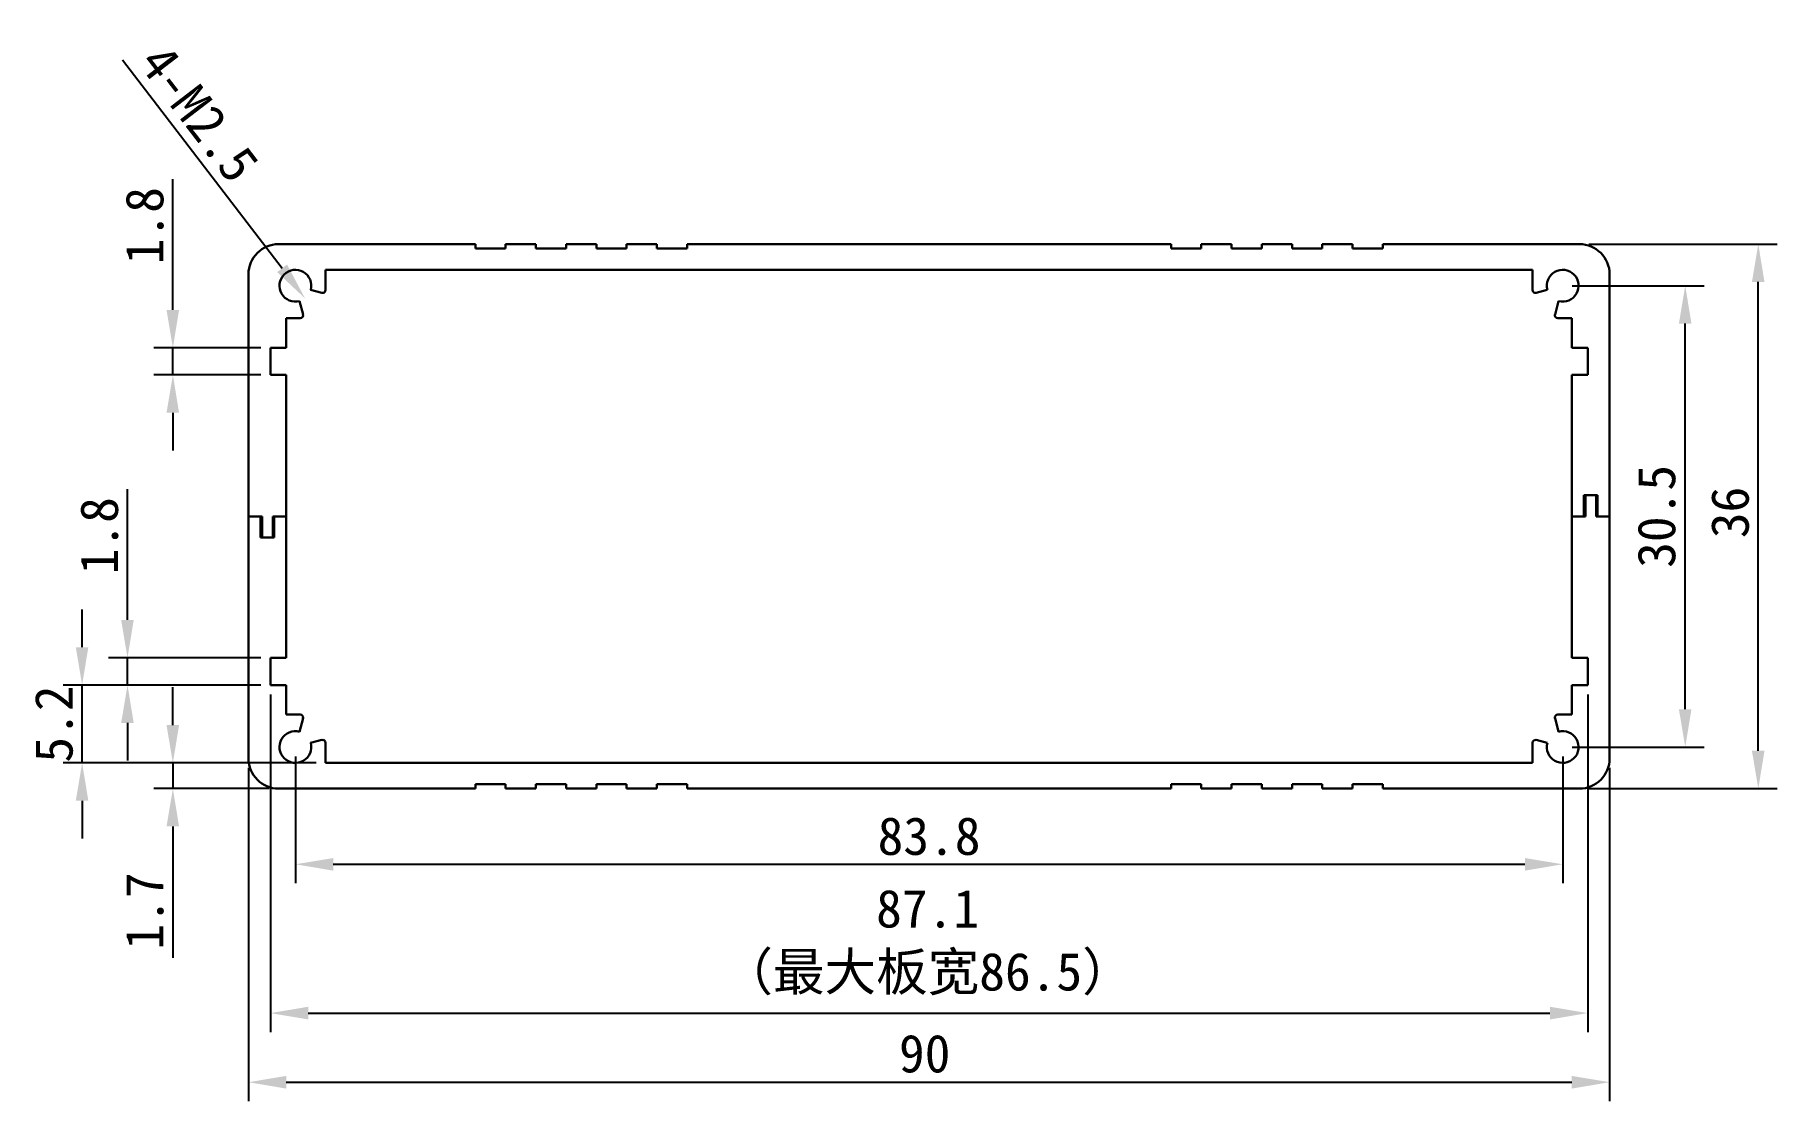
# Model space of a CAD drawing. Header units: millimetres. Extents: x 73 to 189, y 83 to 154.
import ezdxf

# ---------------------------------------------------------------- set-up
doc = ezdxf.new("R2010")
doc.units = ezdxf.units.MM
doc.header["$PDSIZE"] = -1
doc.layers.add('文字层', color=30, linetype='Continuous', lineweight=15)
doc.layers.add('细实线层', color=7, linetype='Continuous')
doc.styles.get("Standard").update_dxf_attribs({"font": 'simhei.ttf'})
doc.dimstyles.new('ISO-25', dxfattribs={"dimtxt": 2.5, "dimasz": 2.5, "dimexe": 1.25, "dimexo": 0.625, "dimtad": 1, "dimdec": 1, "dimdsep": 46, "dimtxsty": 'Standard', "dimcen": 2.5, "dimadec": 0, "dimazin": 0, "dimtfac": 1, "dimtdec": 1, "dimtmove": 0, "dimatfit": 3, "dimfxl": 1, "dimarcsym": 0})

# ---------------------------------------------------------------- blocks, each defined once
blk = doc.blocks.new('_D')
at = {"layer": 'Defpoints', "color": 0}
for p in [(90.58, 106.9), (174.38, 106.9), (174.38, 99.15)]:
    blk.add_point(p, dxfattribs=at)
at = {"layer": '细实线层', "color": 0, "lineweight": -2}
for p, q in [((90.58, 106.27), (90.58, 97.9)), ((174.38, 106.27), (174.38, 97.9)), ((93.08, 99.15), (171.88, 99.15))]:
    blk.add_line(p, q, dxfattribs=at)
at = {"layer": '细实线层', "color": 0}
for points in [[(93.08, 99.56), (93.08, 98.73), (90.58, 99.15)], [(171.88, 99.56), (171.88, 98.73), (174.38, 99.15)]]:
    blk.add_solid(points, dxfattribs=at)
at = {"layer": '细实线层', "color": 0, "insert": (132.48, 102.27), "char_height": 2.5, "attachment_point": 2}
blk.add_mtext('83.8', dxfattribs=at)
blk = doc.blocks.new('_D_1')
at = {"layer": 'Defpoints', "color": 0}
for p in [(174.38, 137.4), (182.48, 137.4), (174.38, 106.9)]:
    blk.add_point(p, dxfattribs=at)
at = {"layer": '细实线层', "color": 0, "lineweight": -2}
for p, q in [((175, 137.4), (183.73, 137.4)), ((182.48, 109.4), (182.48, 134.9)), ((175, 106.9), (183.73, 106.9))]:
    blk.add_line(p, q, dxfattribs=at)
at = {"layer": '细实线层', "color": 0}
for points in [[(182.06, 134.9), (182.89, 134.9), (182.48, 137.4)], [(182.06, 109.4), (182.89, 109.4), (182.48, 106.9)]]:
    blk.add_solid(points, dxfattribs=at)
at = {"layer": '细实线层', "color": 0, "insert": (179.32, 122.15), "char_height": 2.5, "attachment_point": 2, "rotation": 90}
blk.add_mtext('30.5', dxfattribs=at)
blk = doc.blocks.new('_D_2')
at = {"layer": 'Defpoints', "color": 0}
for p in [(89.94, 138.23), (91.22, 136.56)]:
    blk.add_point(p, dxfattribs=at)
at = {"layer": '细实线层', "color": 0, "lineweight": -2}
blk.add_line((79.14, 152.33), (89.7, 138.55), dxfattribs=at)
at = {"layer": '细实线层', "color": 0}
blk.add_solid([(90.03, 138.8), (89.37, 138.3), (91.22, 136.56)], dxfattribs=at)
at = {"layer": '细实线层', "color": 0, "insert": (84.21, 148.79), "char_height": 2.5, "attachment_point": 5, "rotation": 307.4584}
blk.add_mtext('4-M2.5', dxfattribs=at)
blk = doc.blocks.new('_D_3')
at = {"layer": 'Defpoints', "color": 0}
for p in [(88.93, 111), (176.03, 111), (176.03, 89.31)]:
    blk.add_point(p, dxfattribs=at)
at = {"layer": '文字层', "color": 0, "lineweight": -2}
for p, q in [((88.93, 110.37), (88.93, 88.06)), ((176.03, 110.37), (176.03, 88.06)), ((91.43, 89.31), (173.53, 89.31))]:
    blk.add_line(p, q, dxfattribs=at)
at = {"layer": '文字层', "color": 0}
for points in [[(91.43, 89.73), (91.43, 88.89), (88.93, 89.31)], [(173.53, 89.73), (173.53, 88.89), (176.03, 89.31)]]:
    blk.add_solid(points, dxfattribs=at)
at = {"layer": '文字层', "color": 0, "insert": (132.38, 97.47), "char_height": 2.5, "attachment_point": 2}
blk.add_mtext('87.1\\P（最大板宽86.5）', dxfattribs=at)
blk = doc.blocks.new('_D_4')
at = {"layer": 'Defpoints', "color": 0}
for p in [(92.58, 105.85), (82.48, 104.15), (89.48, 104.15)]:
    blk.add_point(p, dxfattribs=at)
at = {"layer": '细实线层', "color": 0, "lineweight": -2}
for p, q in [((82.48, 108.35), (82.48, 110.85)), ((91.95, 105.85), (81.23, 105.85)), ((82.48, 105.85), (82.48, 104.15)), ((88.85, 104.15), (81.23, 104.15)), ((82.48, 101.65), (82.48, 92.97))]:
    blk.add_line(p, q, dxfattribs=at)
at = {"layer": '细实线层', "color": 0}
for points in [[(82.06, 108.35), (82.89, 108.35), (82.48, 105.85)], [(82.06, 101.65), (82.89, 101.65), (82.48, 104.15)]]:
    blk.add_solid(points, dxfattribs=at)
at = {"layer": '细实线层', "color": 0, "insert": (79.35, 96.06), "char_height": 2.5, "attachment_point": 2, "rotation": 90}
blk.add_mtext('1.7', dxfattribs=at)
blk = doc.blocks.new('_D_5')
at = {"layer": 'Defpoints', "color": 0}
for p in [(76.48, 111), (88.93, 111), (92.58, 105.85)]:
    blk.add_point(p, dxfattribs=at)
at = {"layer": '细实线层', "color": 0, "lineweight": -2}
for p, q in [((76.48, 113.5), (76.48, 116)), ((88.3, 111), (75.23, 111)), ((76.48, 105.85), (76.48, 111)), ((91.95, 105.85), (75.23, 105.85)), ((76.48, 103.35), (76.48, 100.85))]:
    blk.add_line(p, q, dxfattribs=at)
at = {"layer": '细实线层', "color": 0}
for points in [[(76.06, 113.5), (76.89, 113.5), (76.48, 111)], [(76.06, 103.35), (76.89, 103.35), (76.48, 105.85)]]:
    blk.add_solid(points, dxfattribs=at)
at = {"layer": '细实线层', "color": 0, "insert": (73.35, 108.42), "char_height": 2.5, "attachment_point": 2, "rotation": 90}
blk.add_mtext('5.2', dxfattribs=at)
blk = doc.blocks.new('_D_6')
at = {"layer": 'Defpoints', "color": 0}
for p in [(79.48, 112.8), (88.93, 112.8), (88.93, 111)]:
    blk.add_point(p, dxfattribs=at)
at = {"layer": '细实线层', "color": 0, "lineweight": -2}
for p, q in [((79.48, 115.3), (79.48, 123.94)), ((88.3, 112.8), (78.23, 112.8)), ((79.48, 111), (79.48, 112.8)), ((88.3, 111), (78.23, 111)), ((79.48, 108.5), (79.48, 106))]:
    blk.add_line(p, q, dxfattribs=at)
at = {"layer": '细实线层', "color": 0}
for points in [[(79.06, 115.3), (79.89, 115.3), (79.48, 112.8)], [(79.06, 108.5), (79.89, 108.5), (79.48, 111)]]:
    blk.add_solid(points, dxfattribs=at)
at = {"layer": '细实线层', "color": 0, "insert": (76.35, 120.87), "char_height": 2.5, "attachment_point": 2, "rotation": 90}
blk.add_mtext('1.8', dxfattribs=at)
blk = doc.blocks.new('_D_8')
at = {"layer": 'Defpoints', "color": 0}
for p in [(82.48, 133.3), (88.93, 133.3), (88.93, 131.5)]:
    blk.add_point(p, dxfattribs=at)
at = {"layer": '细实线层', "color": 0, "lineweight": -2}
for p, q in [((82.48, 135.8), (82.48, 144.44)), ((88.3, 133.3), (81.23, 133.3)), ((82.48, 131.5), (82.48, 133.3)), ((88.3, 131.5), (81.23, 131.5)), ((82.48, 129), (82.48, 126.5))]:
    blk.add_line(p, q, dxfattribs=at)
at = {"layer": '细实线层', "color": 0}
for points in [[(82.06, 135.8), (82.89, 135.8), (82.48, 133.3)], [(82.06, 129), (82.89, 129), (82.48, 131.5)]]:
    blk.add_solid(points, dxfattribs=at)
at = {"layer": '细实线层', "color": 0, "insert": (79.35, 141.37), "char_height": 2.5, "attachment_point": 2, "rotation": 90}
blk.add_mtext('1.8', dxfattribs=at)
blk = doc.blocks.new('_D_9')
at = {"layer": 'Defpoints', "color": 0}
for p in [(87.48, 106.15), (177.48, 106.15), (177.48, 84.74)]:
    blk.add_point(p, dxfattribs=at)
at = {"layer": '细实线层', "color": 0, "lineweight": -2}
for p, q in [((87.48, 105.52), (87.48, 83.49)), ((177.48, 105.52), (177.48, 83.49)), ((89.98, 84.74), (174.98, 84.74))]:
    blk.add_line(p, q, dxfattribs=at)
at = {"layer": '细实线层', "color": 0}
for points in [[(89.98, 85.16), (89.98, 84.32), (87.48, 84.74)], [(174.98, 85.16), (174.98, 84.32), (177.48, 84.74)]]:
    blk.add_solid(points, dxfattribs=at)
at = {"layer": '细实线层', "color": 0, "insert": (132.19, 87.89), "char_height": 2.5, "attachment_point": 2}
blk.add_mtext('90', dxfattribs=at)
blk = doc.blocks.new('_D_10')
at = {"layer": 'Defpoints', "color": 0}
for p in [(175.48, 140.15), (187.31, 140.15), (175.48, 104.15)]:
    blk.add_point(p, dxfattribs=at)
at = {"layer": '细实线层', "color": 0, "lineweight": -2}
for p, q in [((176.1, 140.15), (188.56, 140.15)), ((187.31, 106.65), (187.31, 137.65)), ((176.1, 104.15), (188.56, 104.15))]:
    blk.add_line(p, q, dxfattribs=at)
at = {"layer": '细实线层', "color": 0}
for points in [[(186.89, 137.65), (187.72, 137.65), (187.31, 140.15)], [(186.89, 106.65), (187.72, 106.65), (187.31, 104.15)]]:
    blk.add_solid(points, dxfattribs=at)
at = {"layer": '细实线层', "color": 0, "insert": (184.18, 122.41), "char_height": 2.5, "attachment_point": 2, "rotation": 90}
blk.add_mtext('36', dxfattribs=at)

msp = doc.modelspace()

# ---------------------------------------------------------------- linework, layer by layer
at = {"color": 7, "linetype": 'Continuous', "lineweight": 30}
for p, q in [((102.48, 140.15), (89.48, 140.15)), ((102.48, 140.15), (102.48, 139.85)), ((102.48, 139.85), (104.48, 139.85)), ((104.48, 139.85), (104.48, 140.15)), ((106.48, 140.15), (104.48, 140.15)), ((106.48, 140.15), (106.48, 139.85)), ((106.48, 139.85), (108.48, 139.85)), ((108.48, 139.85), (108.48, 140.15)), ((110.48, 140.15), (108.48, 140.15)), ((110.48, 140.15), (110.48, 139.85)), ((110.48, 139.85), (112.48, 139.85)), ((112.48, 139.85), (112.48, 140.15)), ((114.48, 140.15), (112.48, 140.15)), ((114.48, 140.15), (114.48, 139.85)), ((114.48, 139.85), (116.48, 139.85)), ((116.48, 139.85), (116.48, 140.15)), ((148.48, 140.15), (116.48, 140.15)), ((148.48, 140.15), (148.48, 139.85)), ((148.48, 139.85), (150.48, 139.85)), ((150.48, 139.85), (150.48, 140.15)), ((152.48, 140.15), (150.48, 140.15)), ((152.48, 140.15), (152.48, 139.85)), ((152.48, 139.85), (154.48, 139.85)), ((154.48, 139.85), (154.48, 140.15)), ((156.48, 140.15), (154.48, 140.15)), ((156.48, 140.15), (156.48, 139.85)), ((156.48, 139.85), (158.48, 139.85)), ((158.48, 139.85), (158.48, 140.15)), ((160.48, 140.15), (158.48, 140.15)), ((160.48, 140.15), (160.48, 139.85)), ((160.48, 139.85), (162.48, 139.85)), ((162.48, 139.85), (162.48, 140.15)), ((175.48, 140.15), (162.48, 140.15)), ((172.38, 138.45), (92.58, 138.45)), ((92.58, 138.45), (92.58, 137.12)), ((172.38, 137.12), (172.38, 138.45)), ((87.48, 138.15), (87.48, 122.15)), ((92.33, 136.93), (91.59, 137.13)), ((173.36, 137.13), (172.63, 136.93)), ((177.48, 122.15), (177.48, 138.15)), ((90.85, 136.38), (91.09, 135.5)), ((173.87, 135.5), (174.11, 136.38)), ((90.89, 135.25), (89.98, 135.25)), ((89.98, 135.25), (89.98, 133.3)), ((174.98, 135.25), (174.06, 135.25)), ((174.98, 133.3), (174.98, 135.25)), ((89.98, 133.3), (88.93, 133.3)), ((88.93, 133.3), (88.93, 131.5)), ((176.03, 133.3), (174.98, 133.3)), ((176.03, 131.5), (176.03, 133.3)), ((88.93, 131.5), (89.98, 131.5)), ((89.98, 131.5), (89.98, 122.15)), ((174.98, 131.5), (176.03, 131.5)), ((174.98, 122.15), (174.98, 131.5)), ((176.68, 123.55), (175.78, 123.55)), ((175.78, 123.55), (175.78, 122.15)), ((175.88, 123.55), (175.88, 122.15)), ((176.58, 123.55), (175.88, 123.55)), ((176.58, 122.15), (176.58, 123.55)), ((176.68, 122.15), (176.68, 123.55)), ((87.48, 122.15), (88.38, 122.15)), ((87.48, 122.15), (87.48, 106.15)), ((88.28, 122.15), (87.48, 122.15)), ((88.28, 122.15), (88.28, 120.75)), ((88.38, 122.15), (88.38, 120.75)), ((89.08, 120.75), (89.08, 122.15)), ((89.08, 122.15), (89.98, 122.15)), ((89.18, 120.75), (89.18, 122.15)), ((89.98, 122.15), (89.18, 122.15)), ((89.98, 122.15), (89.98, 112.8)), ((174.98, 122.15), (175.78, 122.15)), ((174.98, 112.8), (174.98, 122.15)), ((175.88, 122.15), (174.98, 122.15)), ((177.48, 122.15), (176.58, 122.15)), ((176.68, 122.15), (177.48, 122.15)), ((177.48, 106.15), (177.48, 122.15)), ((88.28, 120.75), (89.18, 120.75)), ((88.38, 120.75), (89.08, 120.75)), ((89.98, 112.8), (88.93, 112.8)), ((88.93, 112.8), (88.93, 111)), ((176.03, 112.8), (174.98, 112.8)), ((176.03, 111), (176.03, 112.8)), ((88.93, 111), (89.98, 111)), ((89.98, 111), (89.98, 109.05)), ((174.98, 109.05), (174.98, 111)), ((174.98, 111), (176.03, 111)), ((89.98, 109.05), (90.89, 109.05)), ((91.09, 108.8), (90.85, 107.91)), ((174.11, 107.91), (173.87, 108.8)), ((174.06, 109.05), (174.98, 109.05)), ((91.59, 107.17), (92.33, 107.37)), ((92.58, 107.17), (92.58, 105.85)), ((172.38, 105.85), (172.38, 107.17)), ((172.63, 107.37), (173.36, 107.17)), ((92.58, 105.85), (172.38, 105.85)), ((89.48, 104.15), (102.48, 104.15)), ((104.48, 104.45), (102.48, 104.45)), ((102.48, 104.45), (102.48, 104.15)), ((104.48, 104.15), (104.48, 104.45)), ((104.48, 104.15), (106.48, 104.15)), ((106.48, 104.45), (106.48, 104.15)), ((108.48, 104.45), (106.48, 104.45)), ((108.48, 104.15), (108.48, 104.45)), ((108.48, 104.15), (110.48, 104.15)), ((112.48, 104.45), (110.48, 104.45)), ((110.48, 104.45), (110.48, 104.15)), ((112.48, 104.15), (112.48, 104.45)), ((112.48, 104.15), (114.48, 104.15)), ((116.48, 104.45), (114.48, 104.45)), ((114.48, 104.45), (114.48, 104.15)), ((116.48, 104.15), (116.48, 104.45)), ((116.48, 104.15), (148.48, 104.15)), ((150.48, 104.45), (148.48, 104.45)), ((148.48, 104.45), (148.48, 104.15)), ((150.48, 104.15), (150.48, 104.45)), ((150.48, 104.15), (152.48, 104.15)), ((154.48, 104.45), (152.48, 104.45)), ((152.48, 104.45), (152.48, 104.15)), ((154.48, 104.15), (154.48, 104.45)), ((154.48, 104.15), (156.48, 104.15)), ((158.48, 104.45), (156.48, 104.45)), ((156.48, 104.45), (156.48, 104.15)), ((158.48, 104.15), (158.48, 104.45)), ((158.48, 104.15), (160.48, 104.15)), ((162.48, 104.45), (160.48, 104.45)), ((160.48, 104.45), (160.48, 104.15)), ((162.48, 104.15), (162.48, 104.45)), ((162.48, 104.15), (175.48, 104.15))]:
    msp.add_line(p, q, dxfattribs=at)
for centre, radius, start, end in [((89.48, 138.15), 2, 90, 180), ((175.48, 138.15), 2, 0, 90), ((90.58, 137.4), 1.05, 345, 285), ((174.38, 137.4), 1.05, 255, 195), ((92.38, 137.12), 0.2, 255, 0), ((172.58, 137.12), 0.2, 180, 285), ((90.89, 135.45), 0.2, 270, 15), ((174.06, 135.45), 0.2, 165, 270), ((90.89, 108.85), 0.2, 345, 90), ((174.06, 108.85), 0.2, 90, 195), ((90.58, 106.9), 1.05, 75, 15), ((92.38, 107.17), 0.2, 0, 105), ((172.58, 107.17), 0.2, 75, 180), ((174.38, 106.9), 1.05, 165, 105), ((89.48, 106.15), 2, 180, 270), ((175.48, 106.15), 2, 270, 0)]:
    msp.add_arc(centre, radius, start, end, dxfattribs=at)

# ---------------------------------------------------------------- dimensions: what is measured, and where the dimension line sits
at = {"layer": '文字层'}
dim = msp.add_linear_dim(base=(176.03, 89.31), p1=(88.93, 111), p2=(176.03, 111), angle=0, text='<>\\P（最大板宽86.5）', dimstyle='ISO-25', dxfattribs=at)
dim.commit()
dim.dimension.update_dxf_attribs({"geometry": '_D_3', "text_midpoint": (132.38, 89.31), "dimtype": 160})
at = {"layer": '细实线层'}
dim = msp.add_diameter_dim_2p(p1=(89.94, 138.23), p2=(91.22, 136.56), text='4-M2.5', dimstyle='ISO-25', dxfattribs=at)
dim.commit()
dim.dimension.update_dxf_attribs({"geometry": '_D_2', "text_midpoint": (82.72, 147.65), "dimtype": 163})
for base, p1, p2, picture, middle in [((82.48, 133.3), (88.93, 131.5), (88.93, 133.3), '_D_8', (82.48, 141.37)), ((187.31, 140.15), (175.48, 104.15), (175.48, 140.15), '_D_10', (187.31, 122.41)), ((182.48, 137.4), (174.38, 106.9), (174.38, 137.4), '_D_1', (182.48, 122.15)), ((79.48, 112.8), (88.93, 111), (88.93, 112.8), '_D_6', (79.48, 120.87)), ((76.47796517, 110.99762247), (92.57796517, 105.84762247), (88.92796517, 110.99762247), '_D_5', (76.47796517, 108.42262247)), ((82.48, 104.15), (92.58, 105.85), (89.48, 104.15), '_D_4', (82.48, 96.06))]:
    dim = msp.add_linear_dim(base=base, p1=p1, p2=p2, angle=90, dimstyle='ISO-25', dxfattribs=at)
    dim.commit()
    dim.dimension.update_dxf_attribs({"geometry": picture, "text_midpoint": middle, "dimtype": 160})
for base, p1, p2, picture, middle in [((177.48, 84.74), (87.48, 106.15), (177.48, 106.15), '_D_9', (132.19, 84.74)), ((174.38, 99.15), (90.58, 106.9), (174.38, 106.9), '_D', (132.48, 99.15))]:
    dim = msp.add_linear_dim(base=base, p1=p1, p2=p2, dimstyle='ISO-25', dxfattribs=at)
    dim.commit()
    dim.dimension.update_dxf_attribs({"geometry": picture, "text_midpoint": middle, "dimtype": 160})

doc.saveas('drawing.dxf')
